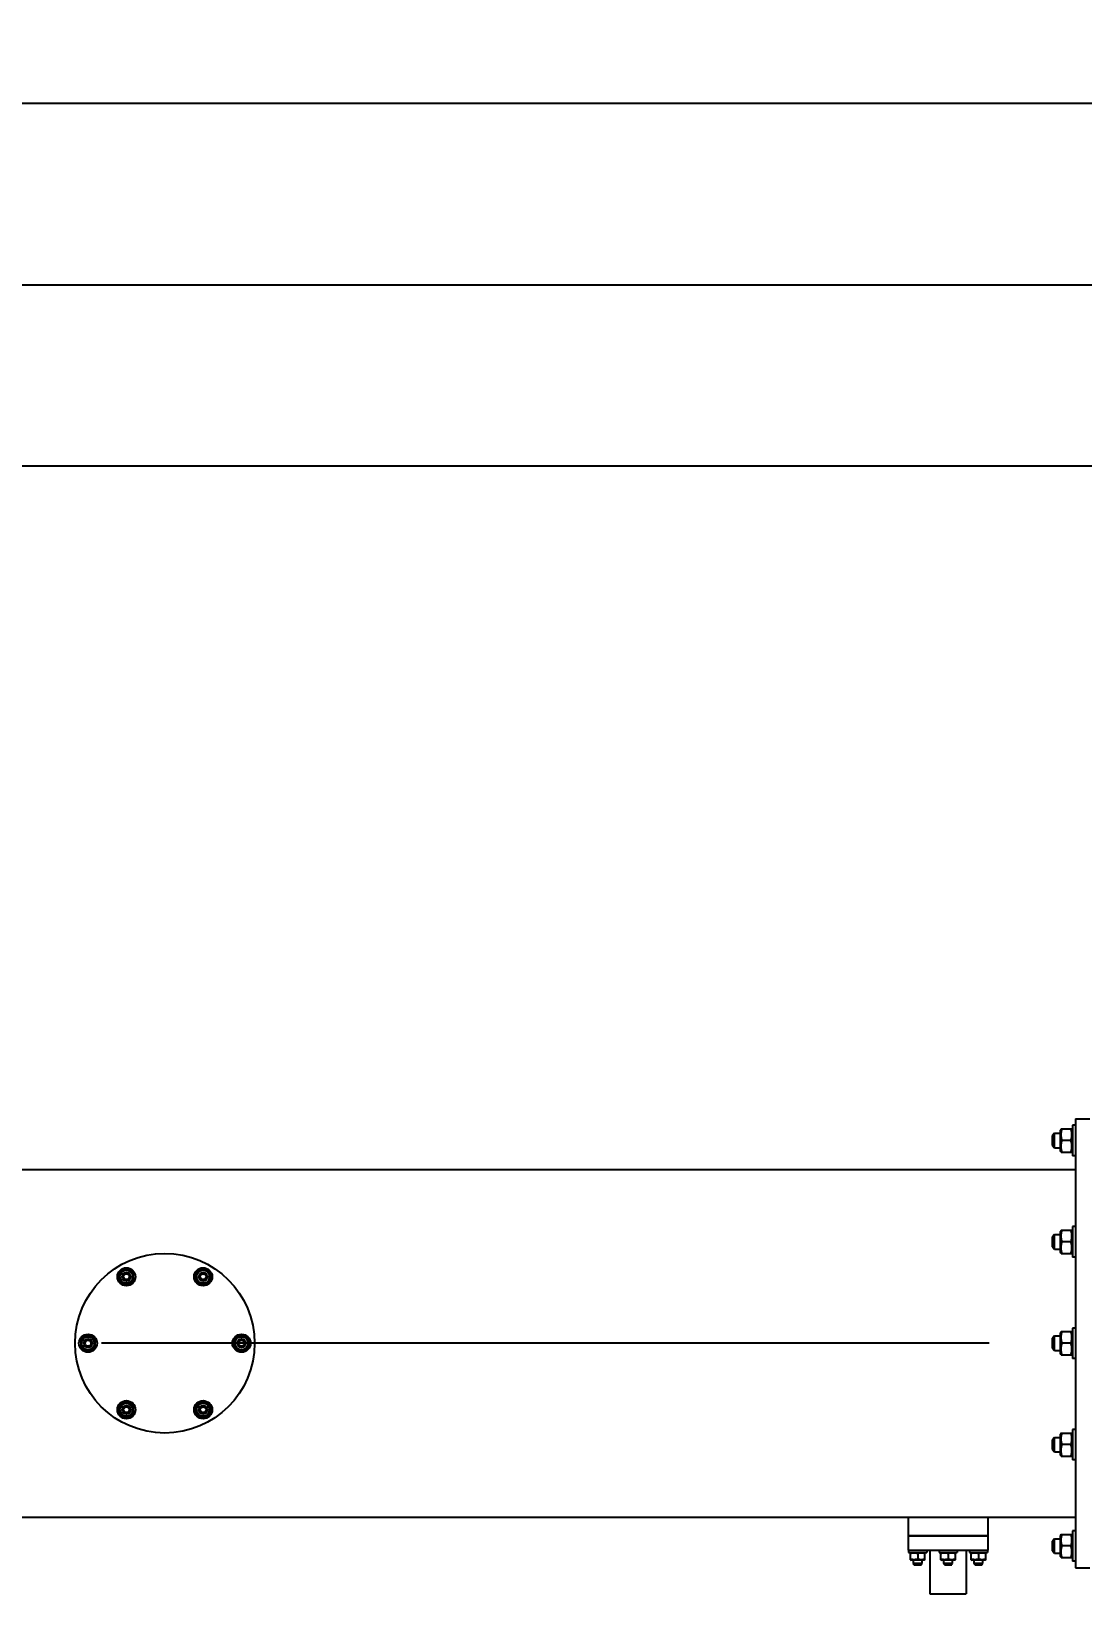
# Model space of a CAD drawing. Header units: millimetres. Extents: x 0 to 1189, y 0 to 841.
# Drawn here: x 716.71 to 745.76, y 692.27 to 735.43 of the extents above; entities that cross this region are included whole.
import ezdxf

# ---------------------------------------------------------------- set-up
doc = ezdxf.new("R2010")
doc.units = ezdxf.units.MM
doc.header["$LTSCALE"] = 65.395
doc.linetypes.add('CENTER', pattern=[0.6, 0.375, -0.075, 0.075, -0.075])
doc.layers.get('0').update_dxf_attribs({"linetype": 'CONTINUOUS'})
for name, color, linetype in [('ALL_AXIS', 7, 'CONTINUOUS'), ('ALL_CHAMFER', 7, 'CONTINUOUS'), ('ALL_DIMENSIONS', 7, 'CONTINUOUS'), ('ALL_ROUND', 7, 'CONTINUOUS')]:
    doc.layers.add(name, color=color, linetype=linetype)
doc.styles.get("Standard").update_dxf_attribs({"font": 'txt', "width": 0.7})
doc.dimstyles.new('DIMSTYLE_2', dxfattribs={"dimtxt": 3.5, "dimasz": 3, "dimexe": 0.18, "dimexo": 0.0625, "dimgap": 0.09, "dimtad": 1, "dimlfac": 25, "dimdsep": 46, "dimtxsty": 'STANDARD', "dimblk": '_FILLED', "dimblk1": '_FILLED', "dimblk2": '_FILLED', "dimcen": 0.09, "dimadec": 0, "dimazin": 0, "dimtp": 2, "dimtm": 2, "dimtfac": 1, "dimtofl": 0, "dimtmove": 0, "dimatfit": 3, "dimldrblk": '_FILLED', "dimfxl": 1, "dimtolj": 1, "dimarcsym": 0})

# ---------------------------------------------------------------- blocks, each defined once
blk = doc.blocks.new('_FILLED')
at = {"color": 0, "linetype": 'BYBLOCK'}
blk.add_solid([(0, 0), (-1, 0.167), (-1, -0.167)], dxfattribs=at)
blk = doc.blocks.new('*D1')
at = {"layer": 'ALL_DIMENSIONS', "color": 2, "linetype": 'CONTINUOUS'}
for p, q in [((111.762, 705.039), (111.762, 735.427)), ((976.89, 705.039), (976.89, 735.427)), ((111.762, 733.427), (544.326, 733.427)), ((976.89, 733.427), (544.326, 733.427))]:
    blk.add_line(p, q, dxfattribs=at)
at = {"layer": 'ALL_DIMENSIONS', "color": 2, "linetype": 'CONTINUOUS', "xscale": 3, "yscale": 3, "zscale": 3, "rotation": 180}
blk.add_blockref('_FILLED', (111.762, 733.427), dxfattribs=at)
at = {"layer": 'ALL_DIMENSIONS', "color": 2, "linetype": 'CONTINUOUS', "xscale": 3, "yscale": 3, "zscale": 3}
blk.add_blockref('_FILLED', (976.89, 733.427), dxfattribs=at)
blk = doc.blocks.new('*D6')
at = {"layer": 'ALL_DIMENSIONS', "color": 2, "linetype": 'CONTINUOUS'}
for p, q in [((692.402, 694.115), (692.402, 725.427)), ((852.402, 694.115), (852.402, 725.427)), ((692.402, 723.427), (772.402, 723.427)), ((852.402, 723.427), (772.402, 723.427))]:
    blk.add_line(p, q, dxfattribs=at)
at = {"layer": 'ALL_DIMENSIONS', "color": 2, "linetype": 'CONTINUOUS', "xscale": 3, "yscale": 3, "zscale": 3, "rotation": 180}
blk.add_blockref('_FILLED', (692.402, 723.427), dxfattribs=at)
at = {"layer": 'ALL_DIMENSIONS', "color": 2, "linetype": 'CONTINUOUS', "xscale": 3, "yscale": 3, "zscale": 3}
blk.add_blockref('_FILLED', (852.402, 723.427), dxfattribs=at)
blk = doc.blocks.new('*D7')
at = {"layer": 'ALL_DIMENSIONS', "color": 2, "linetype": 'CONTINUOUS'}
for p, q in [((692.402, 694.115), (692.402, 730.427)), ((916.21, 707.342), (916.21, 730.427)), ((692.402, 728.427), (804.306, 728.427)), ((916.21, 728.427), (804.306, 728.427))]:
    blk.add_line(p, q, dxfattribs=at)
at = {"layer": 'ALL_DIMENSIONS', "color": 2, "linetype": 'CONTINUOUS', "xscale": 3, "yscale": 3, "zscale": 3, "rotation": 180}
blk.add_blockref('_FILLED', (692.402, 728.427), dxfattribs=at)
at = {"layer": 'ALL_DIMENSIONS', "color": 2, "linetype": 'CONTINUOUS', "xscale": 3, "yscale": 3, "zscale": 3}
blk.add_blockref('_FILLED', (916.21, 728.427), dxfattribs=at)

msp = doc.modelspace()

# ---------------------------------------------------------------- linework, layer by layer
at = {"color": 7, "linetype": 'CONTINUOUS'}
for p, q in [((745.56175857, 705.38712965), (745.96175857, 705.38712965)), ((745.56175857, 705.38712965), (745.56175857, 692.98712965)), ((744.92175857, 704.65112965), (744.92175857, 704.92312965)), ((745.16423544, 705.10713253), (745.14575857, 705.07512965)), ((745.14575857, 704.49913187), (745.14575857, 705.07512744)), ((745.16423378, 705.10712965), (745.46328337, 705.10712965)), ((745.48175857, 705.07512965), (745.46328337, 705.10712965)), ((745.16423544, 704.46712678), (745.14575857, 704.49912965)), ((745.16423378, 704.46712965), (745.46328337, 704.46712965)), ((745.43470212, 704.78712965), (745.19281503, 704.78712965)), ((745.48175857, 704.49912965), (745.46328337, 704.46712965)), ((714.29582779, 703.98712965), (745.56175857, 703.98712965)), ((745.16423544, 702.30713253), (745.14575857, 702.27512965)), ((745.14575857, 701.69913187), (745.14575857, 702.27512744)), ((745.16423378, 702.30712965), (745.46328337, 702.30712965)), ((745.48175857, 702.27512965), (745.46328337, 702.30712965)), ((744.92175857, 701.85112965), (744.92175857, 702.12312965)), ((745.43470212, 701.98712965), (745.19281503, 701.98712965)), ((745.16423544, 701.66712678), (745.14575857, 701.69912965)), ((745.16423378, 701.66712965), (745.46328337, 701.66712965)), ((745.48175857, 701.69912965), (745.46328337, 701.66712965)), ((719.34175857, 701.25404362), (719.14175857, 701.13857356)), ((719.14175857, 701.13857356), (719.14175857, 700.90763346)), ((719.54175857, 701.13857356), (719.34175857, 701.25404362)), ((719.54175857, 700.90763346), (719.54175857, 701.13857356)), ((721.46175857, 701.25404362), (721.26175857, 701.13857356)), ((721.26175857, 701.13857356), (721.26175857, 700.90763346)), ((721.66175857, 701.13857356), (721.46175857, 701.25404362)), ((721.66175857, 700.90763346), (721.66175857, 701.13857356)), ((719.14175857, 700.90763346), (719.34175857, 700.7921634)), ((719.34175857, 700.7921634), (719.54175857, 700.90763346)), ((721.26175857, 700.90763346), (721.46175857, 700.7921634)), ((721.46175857, 700.7921634), (721.66175857, 700.90763346)), ((718.28175857, 699.41806976), (718.08175857, 699.30259971)), ((718.08175857, 699.30259971), (718.08175857, 699.0716596)), ((718.48175857, 699.30259971), (718.28175857, 699.41806976)), ((718.48175857, 699.0716596), (718.48175857, 699.30259971)), ((722.52175857, 699.41806976), (722.32175857, 699.30259971)), ((722.32175857, 699.30259971), (722.32175857, 699.0716596)), ((722.72175857, 699.30259971), (722.52175857, 699.41806976)), ((722.72175857, 699.0716596), (722.72175857, 699.30259971)), ((744.92175857, 699.05112965), (744.92175857, 699.32312965)), ((745.16423544, 699.50713253), (745.14575857, 699.47512965)), ((745.14575857, 698.89913187), (745.14575857, 699.47512744)), ((745.16423378, 699.50712965), (745.46328337, 699.50712965)), ((745.48175857, 699.47512965), (745.46328337, 699.50712965)), ((718.08175857, 699.0716596), (718.28175857, 698.95618955)), ((718.28175857, 698.95618955), (718.48175857, 699.0716596)), ((722.32175857, 699.0716596), (722.52175857, 698.95618955)), ((722.52175857, 698.95618955), (722.72175857, 699.0716596)), ((745.16423544, 698.86712678), (745.14575857, 698.89912965)), ((745.16423378, 698.86712965), (745.46328337, 698.86712965)), ((745.43470212, 699.18712965), (745.19281503, 699.18712965)), ((745.48175857, 698.89912965), (745.46328337, 698.86712965)), ((719.34175857, 697.5820959), (719.14175857, 697.46662585)), ((719.14175857, 697.46662585), (719.14175857, 697.23568574)), ((719.54175857, 697.46662585), (719.34175857, 697.5820959)), ((719.54175857, 697.23568574), (719.54175857, 697.46662585)), ((721.46175857, 697.5820959), (721.26175857, 697.46662585)), ((721.26175857, 697.46662585), (721.26175857, 697.23568574)), ((721.66175857, 697.46662585), (721.46175857, 697.5820959)), ((721.66175857, 697.23568574), (721.66175857, 697.46662585)), ((719.14175857, 697.23568574), (719.34175857, 697.12021569)), ((719.34175857, 697.12021569), (719.54175857, 697.23568574)), ((721.26175857, 697.23568574), (721.46175857, 697.12021569)), ((721.46175857, 697.12021569), (721.66175857, 697.23568574)), ((745.16423544, 696.70713253), (745.14575857, 696.67512965)), ((745.14575857, 696.09913187), (745.14575857, 696.67512744)), ((745.16423378, 696.70712965), (745.46328337, 696.70712965)), ((745.48175857, 696.67512965), (745.46328337, 696.70712965)), ((744.92175857, 696.25112965), (744.92175857, 696.52312965)), ((745.43470212, 696.38712965), (745.19281503, 696.38712965)), ((745.16423544, 696.06712678), (745.14575857, 696.09912965)), ((745.16423378, 696.06712965), (745.46328337, 696.06712965)), ((745.48175857, 696.09912965), (745.46328337, 696.06712965)), ((743.14174961, 693.86712965), (740.94176753, 693.86712965)), ((744.92175857, 693.45112965), (744.92175857, 693.72312965)), ((745.16423544, 693.90713253), (745.14575857, 693.87512965)), ((745.14575857, 693.29913187), (745.14575857, 693.87512744)), ((745.16423378, 693.90712965), (745.46328337, 693.90712965)), ((745.43470212, 693.58712965), (745.19281503, 693.58712965)), ((745.48175857, 693.87512965), (745.46328337, 693.90712965)), ((741.00175677, 693.2066777), (741.02175857, 693.19512965)), ((741.02175857, 693.40312965), (741.00175857, 693.39158265)), ((741.00175857, 693.20667666), (741.00175857, 693.39158265)), ((741.38175719, 693.19512965), (741.02175996, 693.19512965)), ((741.20175857, 693.37371937), (741.20175857, 693.22453994)), ((741.38175857, 693.40312965), (741.40175857, 693.39158265)), ((741.40176038, 693.2066777), (741.38175857, 693.19512965)), ((741.40175857, 693.20667666), (741.40175857, 693.39158265)), ((741.84175677, 693.2066777), (741.86175857, 693.19512965)), ((741.86175857, 693.40312965), (741.84175857, 693.39158265)), ((741.84175857, 693.20667666), (741.84175857, 693.39158265)), ((742.22175719, 693.19512965), (741.86175996, 693.19512965)), ((742.04175857, 693.37371937), (742.04175857, 693.22453994)), ((742.22175857, 693.40312965), (742.24175857, 693.39158265)), ((742.24176038, 693.2066777), (742.22175857, 693.19512965)), ((742.24175857, 693.20667666), (742.24175857, 693.39158265)), ((742.68175677, 693.2066777), (742.70175857, 693.19512965)), ((742.70175857, 693.40312965), (742.68175857, 693.39158265)), ((742.68175857, 693.20667666), (742.68175857, 693.39158265)), ((743.06175719, 693.19512965), (742.70175996, 693.19512965)), ((742.88175857, 693.37371937), (742.88175857, 693.22453994)), ((743.06175857, 693.40312965), (743.08175857, 693.39158265)), ((743.08176038, 693.2066777), (743.06175857, 693.19512965)), ((743.08175857, 693.20667666), (743.08175857, 693.39158265)), ((745.16423544, 693.26712678), (745.14575857, 693.29912965)), ((745.16423378, 693.26712965), (745.46328337, 693.26712965)), ((745.48175857, 693.29912965), (745.46328337, 693.26712965)), ((741.09907908, 693.06712965), (741.30443807, 693.06712965)), ((741.93907908, 693.06712965), (742.14443807, 693.06712965)), ((742.77907908, 693.06712965), (742.98443807, 693.06712965)), ((745.56175857, 692.98712965), (745.96175857, 692.98712965))]:
    msp.add_line(p, q, dxfattribs=at)
at = {"color": 2, "linetype": 'CONTINUOUS'}
for p, q in [((741.09907908, 693.06712965), (741.09907908, 693.08980915)), ((741.30443807, 693.06712965), (741.30443807, 693.08980915)), ((741.93907908, 693.06712965), (741.93907908, 693.08980915)), ((742.14443807, 693.06712965), (742.14443807, 693.08980915)), ((742.77907908, 693.06712965), (742.77907908, 693.08980915)), ((742.98443807, 693.06712965), (742.98443807, 693.08980915))]:
    msp.add_line(p, q, dxfattribs=at)
at = {"color": 7, "linetype": 'CONTINUOUS'}
for points in [[(745.19281503, 704.78712965), (745.18685352, 704.80584635), (745.1815956, 704.82419646), (745.17704777, 704.8421243), (745.17319054, 704.85979689), (745.16999906, 704.87735399), (745.16749602, 704.8948217), (745.16569128, 704.91227342), (745.16459853, 704.92970709), (745.16423692, 704.94714741), (745.16460001, 704.96458753), (745.16569421, 704.98202082), (745.16750019, 704.99947129), (745.17000411, 705.01693629), (745.1731959, 705.03448913), (745.17705245, 705.05215507), (745.18159904, 705.07007555), (745.18685543, 705.08841914), (745.19281503, 705.10712965)], [(745.43470212, 704.78712965), (745.44136101, 704.80815562), (745.44713261, 704.82874726), (745.45201073, 704.84883149), (745.45601395, 704.86862757), (745.45916977, 704.88832499), (745.46144519, 704.90793994), (745.46281896, 704.92755609), (745.46328336, 704.9471604), (745.4628161, 704.96676396), (745.46143972, 704.98637792), (745.45916203, 705.00598979), (745.45600489, 705.02568157), (745.45200211, 705.04546695), (745.44712574, 705.06553829), (745.44135699, 705.08611714), (745.43470212, 705.10712965)], [(745.19281503, 704.46712965), (745.18742615, 704.48396826), (745.18260515, 704.50050793), (745.17835689, 704.51670973), (745.17466682, 704.53269041), (745.17151766, 704.54854246), (745.16892252, 704.56429968), (745.16688434, 704.58002488), (745.16541638, 704.59572362), (745.16453214, 704.61142432), (745.16423378, 704.62712116), (745.16453143, 704.64281676), (745.16541477, 704.65851427), (745.16688134, 704.67420795), (745.16891774, 704.68992719), (745.17151075, 704.70567883), (745.17465736, 704.7215249), (745.17834281, 704.73749418), (745.18258906, 704.75369329), (745.18741526, 704.77025297), (745.19281503, 704.78712965)], [(745.43470212, 704.46712965), (745.44136101, 704.48815562), (745.44713261, 704.50874726), (745.45201073, 704.52883149), (745.45601395, 704.54862757), (745.45916977, 704.56832499), (745.46144519, 704.58793994), (745.46281896, 704.60755609), (745.46328336, 704.6271604), (745.4628161, 704.64676396), (745.46143972, 704.66637792), (745.45916203, 704.68598979), (745.45600489, 704.70568157), (745.45200211, 704.72546695), (745.44712574, 704.74553829), (745.44135699, 704.76611714), (745.43470212, 704.78712965)], [(745.19281503, 701.98712965), (745.18685352, 702.00584635), (745.1815956, 702.02419646), (745.17704777, 702.0421243), (745.17319054, 702.05979689), (745.16999906, 702.07735399), (745.16749602, 702.0948217), (745.16569128, 702.11227342), (745.16459853, 702.12970709), (745.16423692, 702.14714741), (745.16460001, 702.16458753), (745.16569421, 702.18202082), (745.16750019, 702.19947129), (745.17000411, 702.21693629), (745.1731959, 702.23448913), (745.17705245, 702.25215508), (745.18159904, 702.27007555), (745.18685543, 702.28841914), (745.19281503, 702.30712965)], [(745.43470212, 701.98712965), (745.44136101, 702.00815562), (745.44713261, 702.02874726), (745.45201073, 702.04883149), (745.45601395, 702.06862757), (745.45916977, 702.08832499), (745.46144519, 702.10793994), (745.46281896, 702.12755609), (745.46328336, 702.1471604), (745.4628161, 702.16676396), (745.46143972, 702.18637792), (745.45916203, 702.20598979), (745.45600489, 702.22568157), (745.45200211, 702.24546695), (745.44712574, 702.26553829), (745.44135699, 702.28611714), (745.43470212, 702.30712965)], [(745.19281503, 701.66712965), (745.18742615, 701.68396826), (745.18260515, 701.70050793), (745.17835689, 701.71670973), (745.17466682, 701.73269041), (745.17151766, 701.74854246), (745.16892252, 701.76429968), (745.16688434, 701.78002488), (745.16541638, 701.79572362), (745.16453214, 701.81142432), (745.16423378, 701.82712116), (745.16453143, 701.84281676), (745.16541477, 701.85851427), (745.16688134, 701.87420795), (745.16891774, 701.88992719), (745.17151075, 701.90567883), (745.17465736, 701.9215249), (745.17834281, 701.93749418), (745.18258906, 701.95369329), (745.18741526, 701.97025297), (745.19281503, 701.98712965)], [(745.43470212, 701.66712965), (745.44136101, 701.68815562), (745.44713261, 701.70874726), (745.45201073, 701.72883149), (745.45601395, 701.74862757), (745.45916977, 701.76832499), (745.46144519, 701.78793994), (745.46281896, 701.80755609), (745.46328336, 701.8271604), (745.4628161, 701.84676396), (745.46143972, 701.86637792), (745.45916203, 701.88598979), (745.45600489, 701.90568157), (745.45200211, 701.92546695), (745.44712574, 701.94553829), (745.44135699, 701.96611714), (745.43470212, 701.98712965)], [(745.19281503, 699.18712965), (745.18685352, 699.20584635), (745.1815956, 699.22419646), (745.17704777, 699.2421243), (745.17319054, 699.25979689), (745.16999906, 699.27735399), (745.16749602, 699.2948217), (745.16569128, 699.31227342), (745.16459853, 699.32970709), (745.16423692, 699.34714741), (745.16460001, 699.36458753), (745.16569421, 699.38202082), (745.16750019, 699.39947129), (745.17000411, 699.41693629), (745.1731959, 699.43448913), (745.17705245, 699.45215507), (745.18159904, 699.47007555), (745.18685543, 699.48841914), (745.19281503, 699.50712965)], [(745.43470212, 699.18712965), (745.44136101, 699.20815562), (745.44713261, 699.22874726), (745.45201073, 699.24883149), (745.45601395, 699.26862757), (745.45916977, 699.28832499), (745.46144519, 699.30793994), (745.46281896, 699.32755609), (745.46328336, 699.3471604), (745.4628161, 699.36676396), (745.46143972, 699.38637792), (745.45916203, 699.40598979), (745.45600489, 699.42568157), (745.45200211, 699.44546695), (745.44712574, 699.46553829), (745.44135699, 699.48611714), (745.43470212, 699.50712965)], [(745.19281503, 698.86712965), (745.18742615, 698.88396826), (745.18260515, 698.90050793), (745.17835689, 698.91670973), (745.17466682, 698.93269041), (745.17151766, 698.94854246), (745.16892252, 698.96429968), (745.16688434, 698.98002488), (745.16541638, 698.99572362), (745.16453214, 699.01142432), (745.16423378, 699.02712116), (745.16453143, 699.04281676), (745.16541477, 699.05851427), (745.16688134, 699.07420795), (745.16891774, 699.08992719), (745.17151075, 699.10567883), (745.17465736, 699.1215249), (745.17834281, 699.13749418), (745.18258906, 699.15369329), (745.18741526, 699.17025297), (745.19281503, 699.18712965)], [(745.43470212, 698.86712965), (745.44136101, 698.88815562), (745.44713261, 698.90874726), (745.45201073, 698.92883149), (745.45601395, 698.94862757), (745.45916977, 698.96832499), (745.46144519, 698.98793994), (745.46281896, 699.00755609), (745.46328336, 699.0271604), (745.4628161, 699.04676396), (745.46143972, 699.06637792), (745.45916203, 699.08598979), (745.45600489, 699.10568157), (745.45200211, 699.12546695), (745.44712574, 699.14553829), (745.44135699, 699.16611714), (745.43470212, 699.18712965)], [(745.19281503, 696.38712965), (745.18685352, 696.40584635), (745.1815956, 696.42419646), (745.17704777, 696.4421243), (745.17319054, 696.45979689), (745.16999906, 696.47735399), (745.16749602, 696.4948217), (745.16569128, 696.51227342), (745.16459853, 696.52970709), (745.16423692, 696.54714741), (745.16460001, 696.56458753), (745.16569421, 696.58202082), (745.16750019, 696.59947129), (745.17000411, 696.61693629), (745.1731959, 696.63448913), (745.17705245, 696.65215507), (745.18159904, 696.67007555), (745.18685543, 696.68841914), (745.19281503, 696.70712965)], [(745.43470212, 696.38712965), (745.44136101, 696.40815562), (745.44713261, 696.42874726), (745.45201073, 696.44883149), (745.45601395, 696.46862757), (745.45916977, 696.48832499), (745.46144519, 696.50793994), (745.46281896, 696.52755609), (745.46328336, 696.5471604), (745.4628161, 696.56676396), (745.46143972, 696.58637792), (745.45916203, 696.60598979), (745.45600489, 696.62568157), (745.45200211, 696.64546695), (745.44712574, 696.66553829), (745.44135699, 696.68611714), (745.43470212, 696.70712965)], [(745.19281503, 696.06712965), (745.18742615, 696.08396826), (745.18260515, 696.10050793), (745.17835689, 696.11670973), (745.17466682, 696.13269041), (745.17151766, 696.14854246), (745.16892252, 696.16429968), (745.16688434, 696.18002488), (745.16541638, 696.19572362), (745.16453214, 696.21142432), (745.16423378, 696.22712116), (745.16453143, 696.24281676), (745.16541477, 696.25851427), (745.16688134, 696.27420795), (745.16891774, 696.28992719), (745.17151075, 696.30567883), (745.17465736, 696.3215249), (745.17834281, 696.33749418), (745.18258906, 696.35369329), (745.18741526, 696.37025297), (745.19281503, 696.38712965)], [(745.43470212, 696.06712965), (745.44136101, 696.08815562), (745.44713261, 696.10874726), (745.45201073, 696.12883149), (745.45601395, 696.14862757), (745.45916977, 696.16832499), (745.46144519, 696.18793994), (745.46281896, 696.20755609), (745.46328336, 696.2271604), (745.4628161, 696.24676396), (745.46143972, 696.26637792), (745.45916203, 696.28598979), (745.45600489, 696.30568157), (745.45200211, 696.32546695), (745.44712574, 696.34553829), (745.44135699, 696.36611714), (745.43470212, 696.38712965)], [(745.19281503, 693.26712965), (745.18742615, 693.28396826), (745.18260515, 693.30050793), (745.17835689, 693.31670973), (745.17466682, 693.33269041), (745.17151766, 693.34854246), (745.16892252, 693.36429968), (745.16688434, 693.38002488), (745.16541638, 693.39572362), (745.16453214, 693.41142432), (745.16423378, 693.42712116), (745.16453143, 693.44281676), (745.16541477, 693.45851427), (745.16688134, 693.47420795), (745.16891774, 693.48992719), (745.17151075, 693.50567883), (745.17465736, 693.5215249), (745.17834281, 693.53749418), (745.18258906, 693.55369329), (745.18741526, 693.57025297), (745.19281503, 693.58712965)], [(745.19281503, 693.58712965), (745.18685352, 693.60584635), (745.1815956, 693.62419646), (745.17704777, 693.6421243), (745.17319054, 693.65979689), (745.16999906, 693.67735399), (745.16749602, 693.6948217), (745.16569128, 693.71227342), (745.16459853, 693.72970709), (745.16423692, 693.74714741), (745.16460001, 693.76458753), (745.16569421, 693.78202082), (745.16750019, 693.79947129), (745.17000411, 693.81693629), (745.1731959, 693.83448913), (745.17705245, 693.85215508), (745.18159904, 693.87007555), (745.18685543, 693.88841914), (745.19281503, 693.90712965)], [(745.43470212, 693.58712965), (745.44136101, 693.60815562), (745.44713261, 693.62874726), (745.45201073, 693.64883149), (745.45601395, 693.66862757), (745.45916977, 693.68832499), (745.46144519, 693.70793994), (745.46281896, 693.72755609), (745.46328336, 693.7471604), (745.4628161, 693.76676396), (745.46143972, 693.78637792), (745.45916203, 693.80598979), (745.45600489, 693.82568157), (745.45200211, 693.84546695), (745.44712574, 693.86553829), (745.44135699, 693.88611714), (745.43470212, 693.90712965)], [(745.43470212, 693.26712965), (745.44136101, 693.28815562), (745.44713261, 693.30874726), (745.45201073, 693.32883149), (745.45601395, 693.34862757), (745.45916977, 693.36832499), (745.46144519, 693.38793994), (745.46281896, 693.40755609), (745.46328336, 693.4271604), (745.4628161, 693.44676396), (745.46143972, 693.46637792), (745.45916203, 693.48598979), (745.45600489, 693.50568157), (745.45200211, 693.52546695), (745.44712574, 693.54553829), (745.44135699, 693.56611714), (745.43470212, 693.58712965)], [(741.20175857, 693.37371937), (741.18861722, 693.37788121), (741.17574741, 693.38148847), (741.16319482, 693.38453728), (741.15082237, 693.38703927), (741.13851153, 693.38901164), (741.12625222, 693.39043378), (741.11399213, 693.39129239), (741.10173943, 693.39158265), (741.08948719, 693.39129061), (741.07722847, 693.39043037), (741.06497107, 693.38900682), (741.05266375, 693.38703362), (741.04029798, 693.38453192), (741.02775344, 693.3814842), (741.01489158, 693.37787871), (741.00175857, 693.37371937)], [(741.20175857, 693.22453994), (741.19006044, 693.22081394), (741.17859153, 693.21752772), (741.16738669, 693.21468534), (741.15634142, 693.21227461), (741.1453683, 693.21027995), (741.13445102, 693.20871556), (741.12354373, 693.20758759), (741.1126477, 693.20690463), (741.10174751, 693.20667862), (741.09084744, 693.20690555), (741.07995165, 693.20758942), (741.06904513, 693.20871815), (741.05812954, 693.21028309), (741.04715907, 693.21227794), (741.03611796, 693.21468826), (741.02491771, 693.21752986), (741.01345286, 693.22081513), (741.00175857, 693.22453994)], [(741.40175857, 693.37371937), (741.38861722, 693.37788121), (741.37574741, 693.38148847), (741.36319482, 693.38453728), (741.35082237, 693.38703927), (741.33851153, 693.38901164), (741.32625222, 693.39043378), (741.31399213, 693.39129239), (741.30173943, 693.39158265), (741.28948719, 693.39129061), (741.27722847, 693.39043037), (741.26497107, 693.38900682), (741.25266375, 693.38703362), (741.24029798, 693.38453192), (741.22775344, 693.3814842), (741.21489158, 693.37787871), (741.20175857, 693.37371937)], [(741.40175857, 693.22453994), (741.39123438, 693.22117187), (741.38089706, 693.21815874), (741.37077095, 693.21550358), (741.36078306, 693.2131973), (741.35087557, 693.21122908), (741.34102733, 693.20960712), (741.33119912, 693.20833326), (741.32138744, 693.20741579), (741.31157453, 693.20686313), (741.30176403, 693.20667666), (741.29195431, 693.20686268), (741.2821434, 693.20741476), (741.2723349, 693.20833135), (741.26251042, 693.20960408), (741.2526657, 693.2112247), (741.24276196, 693.2131913), (741.23278125, 693.21549467), (741.22265682, 693.21814856), (741.21230684, 693.22116499), (741.20175857, 693.22453994)], [(742.04175857, 693.37371937), (742.02861722, 693.37788121), (742.01574741, 693.38148847), (742.00319482, 693.38453728), (741.99082237, 693.38703927), (741.97851153, 693.38901164), (741.96625222, 693.39043378), (741.95399213, 693.39129239), (741.94173943, 693.39158265), (741.92948719, 693.39129061), (741.91722847, 693.39043037), (741.90497107, 693.38900682), (741.89266375, 693.38703362), (741.88029798, 693.38453192), (741.86775344, 693.3814842), (741.85489158, 693.37787871), (741.84175857, 693.37371937)], [(742.04175857, 693.22453994), (742.03006044, 693.22081394), (742.01859153, 693.21752772), (742.00738669, 693.21468534), (741.99634142, 693.21227461), (741.9853683, 693.21027995), (741.97445102, 693.20871556), (741.96354373, 693.20758759), (741.9526477, 693.20690463), (741.94174751, 693.20667862), (741.93084744, 693.20690555), (741.91995165, 693.20758942), (741.90904513, 693.20871815), (741.89812954, 693.21028309), (741.88715907, 693.21227794), (741.87611796, 693.21468826), (741.86491771, 693.21752986), (741.85345286, 693.22081513), (741.84175857, 693.22453994)], [(742.24175857, 693.37371937), (742.22861722, 693.37788121), (742.21574741, 693.38148847), (742.20319482, 693.38453728), (742.19082237, 693.38703927), (742.17851153, 693.38901164), (742.16625222, 693.39043378), (742.15399213, 693.39129239), (742.14173943, 693.39158265), (742.12948719, 693.39129061), (742.11722847, 693.39043037), (742.10497107, 693.38900682), (742.09266375, 693.38703362), (742.08029798, 693.38453192), (742.06775344, 693.3814842), (742.05489158, 693.37787871), (742.04175857, 693.37371937)], [(742.24175857, 693.22453994), (742.23123438, 693.22117187), (742.22089706, 693.21815874), (742.21077095, 693.21550358), (742.20078306, 693.2131973), (742.19087557, 693.21122908), (742.18102733, 693.20960712), (742.17119912, 693.20833326), (742.16138744, 693.20741579), (742.15157453, 693.20686313), (742.14176403, 693.20667666), (742.13195431, 693.20686268), (742.1221434, 693.20741476), (742.1123349, 693.20833135), (742.10251042, 693.20960408), (742.0926657, 693.2112247), (742.08276196, 693.2131913), (742.07278125, 693.21549467), (742.06265682, 693.21814856), (742.05230684, 693.22116499), (742.04175857, 693.22453994)], [(742.88175857, 693.37371937), (742.86861722, 693.37788121), (742.85574741, 693.38148847), (742.84319482, 693.38453728), (742.83082237, 693.38703927), (742.81851153, 693.38901164), (742.80625222, 693.39043378), (742.79399213, 693.39129239), (742.78173943, 693.39158265), (742.76948719, 693.39129061), (742.75722847, 693.39043037), (742.74497107, 693.38900682), (742.73266375, 693.38703362), (742.72029798, 693.38453192), (742.70775344, 693.3814842), (742.69489158, 693.37787871), (742.68175857, 693.37371937)], [(742.88175857, 693.22453994), (742.87006044, 693.22081394), (742.85859153, 693.21752772), (742.84738669, 693.21468534), (742.83634142, 693.21227461), (742.8253683, 693.21027995), (742.81445102, 693.20871556), (742.80354373, 693.20758759), (742.7926477, 693.20690463), (742.78174751, 693.20667862), (742.77084744, 693.20690555), (742.75995165, 693.20758942), (742.74904513, 693.20871815), (742.73812954, 693.21028309), (742.72715907, 693.21227794), (742.71611796, 693.21468826), (742.70491771, 693.21752986), (742.69345286, 693.22081513), (742.68175857, 693.22453994)], [(743.08175857, 693.37371937), (743.06861722, 693.37788121), (743.05574741, 693.38148847), (743.04319482, 693.38453728), (743.03082237, 693.38703927), (743.01851153, 693.38901164), (743.00625222, 693.39043378), (742.99399213, 693.39129239), (742.98173943, 693.39158265), (742.96948719, 693.39129061), (742.95722847, 693.39043037), (742.94497107, 693.38900682), (742.93266375, 693.38703362), (742.92029798, 693.38453192), (742.90775344, 693.3814842), (742.89489158, 693.37787871), (742.88175857, 693.37371937)], [(743.08175857, 693.22453994), (743.07123438, 693.22117187), (743.06089706, 693.21815874), (743.05077095, 693.21550358), (743.04078306, 693.2131973), (743.03087557, 693.21122908), (743.02102733, 693.20960712), (743.01119912, 693.20833326), (743.00138744, 693.20741579), (742.99157453, 693.20686313), (742.98176403, 693.20667666), (742.97195431, 693.20686268), (742.9621434, 693.20741476), (742.9523349, 693.20833135), (742.94251042, 693.20960408), (742.9326657, 693.2112247), (742.92276196, 693.2131913), (742.91278125, 693.21549467), (742.90265682, 693.21814856), (742.89230684, 693.22116499), (742.88175857, 693.22453994)]]:
    msp.add_lwpolyline(points, dxfattribs=at)
for centre in [(719.34175857, 701.02310351), (721.46175857, 701.02310351), (718.28175857, 699.18712965), (722.52175857, 699.18712965), (719.34175857, 697.3511558), (721.46175857, 697.3511558)]:
    msp.add_circle(centre, 0.18, dxfattribs=at)
at = {"color": 2, "linetype": 'CONTINUOUS'}
for centre in [(719.34175857, 701.02310351), (721.46175857, 701.02310351), (718.28175857, 699.18712965), (722.52175857, 699.18712965), (719.34175857, 697.3511558), (721.46175857, 697.3511558)]:
    msp.add_arc(centre, 0.10267949, 255, 195, dxfattribs=at)
at = {"layer": 'ALL_AXIS', "color": 7, "linetype": 'CONTINUOUS'}
for p, q in [((744.98575857, 704.98712965), (745.14575857, 704.98712965)), ((745.48175857, 705.07512965), (745.46328337, 705.10712965)), ((745.56175857, 705.20712965), (745.48175857, 705.20712965)), ((745.48175857, 705.20712965), (745.48175857, 704.36712965)), ((744.98575857, 704.58712965), (745.14575857, 704.58712965)), ((745.48175857, 704.49912965), (745.46328337, 704.46712965)), ((745.56175857, 704.36712965), (745.48175857, 704.36712965)), ((745.48175857, 702.27512965), (745.46328337, 702.30712965)), ((745.56175857, 702.40712965), (745.48175857, 702.40712965)), ((745.48175857, 702.40712965), (745.48175857, 701.56712965)), ((744.98575857, 702.18712965), (745.14575857, 702.18712965)), ((744.98575857, 701.78712965), (745.14575857, 701.78712965)), ((745.48175857, 701.69912965), (745.46328337, 701.66712965)), ((745.56175857, 701.56712965), (745.48175857, 701.56712965)), ((744.98575857, 699.38712965), (745.14575857, 699.38712965)), ((745.48175857, 699.47512965), (745.46328337, 699.50712965)), ((745.56175857, 699.60712965), (745.48175857, 699.60712965)), ((745.48175857, 699.60712965), (745.48175857, 698.76712965)), ((744.98575857, 698.98712965), (745.14575857, 698.98712965)), ((745.48175857, 698.89912965), (745.46328337, 698.86712965)), ((745.56175857, 698.76712965), (745.48175857, 698.76712965)), ((745.48175857, 696.67512965), (745.46328337, 696.70712965)), ((745.56175857, 696.80712965), (745.48175857, 696.80712965)), ((745.48175857, 696.80712965), (745.48175857, 695.96712965)), ((744.98575857, 696.58712965), (745.14575857, 696.58712965)), ((744.98575857, 696.18712965), (745.14575857, 696.18712965)), ((745.48175857, 696.09912965), (745.46328337, 696.06712965)), ((745.56175857, 695.96712965), (745.48175857, 695.96712965)), ((740.94175857, 694.38712965), (740.94175857, 693.46712965)), ((743.14175857, 694.38712965), (743.14175857, 693.46712965)), ((740.94175857, 693.86712965), (743.14175857, 693.86712965)), ((744.98575857, 693.78712965), (745.14575857, 693.78712965)), ((745.48175857, 693.87512965), (745.46328337, 693.90712965)), ((745.56175857, 694.00712965), (745.48175857, 694.00712965)), ((745.48175857, 694.00712965), (745.48175857, 693.16712965)), ((740.94175857, 693.46712965), (743.14175857, 693.46712965)), ((740.95175857, 693.46712965), (740.95175857, 693.40312965)), ((740.95175857, 693.40312965), (741.45175857, 693.40312965)), ((741.02175857, 693.40312965), (741.00175857, 693.39158265)), ((741.08175857, 693.10712965), (741.08175857, 693.19512965)), ((741.32175857, 693.10712965), (741.32175857, 693.19512965)), ((741.38175857, 693.40312965), (741.40175857, 693.39158265)), ((741.45175857, 693.46712965), (741.45175857, 693.40312965)), ((741.54175857, 693.46712965), (741.54175857, 692.26712965)), ((741.79175857, 693.46712965), (741.79175857, 693.40312965)), ((741.79175857, 693.40312965), (742.29175857, 693.40312965)), ((741.86175857, 693.40312965), (741.84175857, 693.39158265)), ((741.92175857, 693.10712965), (741.92175857, 693.19512965)), ((742.16175857, 693.10712965), (742.16175857, 693.19512965)), ((742.22175857, 693.40312965), (742.24175857, 693.39158265)), ((742.29175857, 693.46712965), (742.29175857, 693.40312965)), ((742.54175857, 693.46712965), (742.54175857, 692.26712965)), ((742.63175857, 693.46712965), (742.63175857, 693.40312965)), ((742.63175857, 693.40312965), (743.13175857, 693.40312965)), ((742.70175857, 693.40312965), (742.68175857, 693.39158265)), ((742.76175857, 693.10712965), (742.76175857, 693.19512965)), ((743.00175857, 693.10712965), (743.00175857, 693.19512965)), ((743.06175857, 693.40312965), (743.08175857, 693.39158265)), ((743.13175857, 693.46712965), (743.13175857, 693.40312965)), ((744.98575857, 693.38712965), (745.14575857, 693.38712965)), ((745.48175857, 693.29912965), (745.46328337, 693.26712965)), ((745.56175857, 693.16712965), (745.48175857, 693.16712965)), ((741.54175857, 692.26712965), (742.54175857, 692.26712965))]:
    msp.add_line(p, q, dxfattribs=at)
at = {"layer": 'ALL_AXIS', "color": 7, "linetype": 'CENTER'}
msp.add_line((978.59743447, 699.18712965), (109.76175857, 699.18712965), dxfattribs=at)
at = {"layer": 'ALL_AXIS', "color": 7, "linetype": 'CONTINUOUS'}
for centre, radius in [((720.40175857, 699.18712965), 2.48), ((719.34175857, 701.02310351), 0.25), ((721.46175857, 701.02310351), 0.25), ((718.28175857, 699.18712965), 0.25), ((722.52175857, 699.18712965), 0.25), ((719.34175857, 697.3511558), 0.25), ((721.46175857, 697.3511558), 0.25)]:
    msp.add_circle(centre, radius, dxfattribs=at)
at = {"layer": 'ALL_CHAMFER', "color": 7, "linetype": 'CONTINUOUS'}
for p, q in [((744.98575857, 704.98712965), (744.92175857, 704.92312965)), ((744.92175857, 704.65112965), (744.92175857, 704.92312965)), ((744.98575857, 704.98712965), (745.14575857, 704.98712965)), ((744.98575857, 704.58712965), (744.98575857, 704.98712965)), ((744.92175857, 704.65112965), (744.98575857, 704.58712965)), ((744.98575857, 704.58712965), (745.14575857, 704.58712965)), ((744.98575857, 702.18712965), (744.92175857, 702.12312965)), ((744.92175857, 701.85112965), (744.92175857, 702.12312965)), ((744.92175857, 701.85112965), (744.98575857, 701.78712965)), ((744.98575857, 702.18712965), (745.14575857, 702.18712965)), ((744.98575857, 701.78712965), (744.98575857, 702.18712965)), ((744.98575857, 701.78712965), (745.14575857, 701.78712965)), ((744.98575857, 699.38712965), (744.92175857, 699.32312965)), ((744.92175857, 699.05112965), (744.92175857, 699.32312965)), ((744.98575857, 699.38712965), (745.14575857, 699.38712965)), ((744.98575857, 698.98712965), (744.98575857, 699.38712965)), ((744.92175857, 699.05112965), (744.98575857, 698.98712965)), ((744.98575857, 698.98712965), (745.14575857, 698.98712965)), ((744.98575857, 696.58712965), (744.92175857, 696.52312965)), ((744.92175857, 696.25112965), (744.92175857, 696.52312965)), ((744.92175857, 696.25112965), (744.98575857, 696.18712965)), ((744.98575857, 696.58712965), (745.14575857, 696.58712965)), ((744.98575857, 696.18712965), (744.98575857, 696.58712965)), ((744.98575857, 696.18712965), (745.14575857, 696.18712965)), ((744.98575857, 693.78712965), (744.92175857, 693.72312965)), ((744.92175857, 693.45112965), (744.92175857, 693.72312965)), ((744.98575857, 693.78712965), (745.14575857, 693.78712965)), ((744.98575857, 693.38712965), (744.98575857, 693.78712965)), ((744.92175857, 693.45112965), (744.98575857, 693.38712965)), ((744.98575857, 693.38712965), (745.14575857, 693.38712965)), ((741.32175857, 693.10712965), (741.08175857, 693.10712965)), ((741.12175857, 693.06712965), (741.08175857, 693.10712965)), ((741.28175857, 693.06712965), (741.12175857, 693.06712965)), ((741.28175857, 693.06712965), (741.32175857, 693.10712965)), ((742.16175857, 693.10712965), (741.92175857, 693.10712965)), ((741.96175857, 693.06712965), (741.92175857, 693.10712965)), ((742.12175857, 693.06712965), (741.96175857, 693.06712965)), ((742.12175857, 693.06712965), (742.16175857, 693.10712965)), ((743.00175857, 693.10712965), (742.76175857, 693.10712965)), ((742.80175857, 693.06712965), (742.76175857, 693.10712965)), ((742.96175857, 693.06712965), (742.80175857, 693.06712965)), ((742.96175857, 693.06712965), (743.00175857, 693.10712965))]:
    msp.add_line(p, q, dxfattribs=at)
for centre, radius in [((719.34175857, 701.02310351), 0.12), ((719.34175857, 701.02310351), 0.08), ((721.46175857, 701.02310351), 0.12), ((721.46175857, 701.02310351), 0.08), ((718.28175857, 699.18712965), 0.12), ((718.28175857, 699.18712965), 0.08), ((722.52175857, 699.18712965), 0.12), ((722.52175857, 699.18712965), 0.08), ((719.34175857, 697.3511558), 0.12), ((721.46175857, 697.3511558), 0.12), ((719.34175857, 697.3511558), 0.08), ((721.46175857, 697.3511558), 0.08)]:
    msp.add_circle(centre, radius, dxfattribs=at)
at = {"layer": 'ALL_ROUND', "color": 7, "linetype": 'CONTINUOUS'}
for p, q in [((714.29582779, 703.98712965), (745.56175857, 703.98712965)), ((696.40175857, 694.38712965), (745.56175857, 694.38712965))]:
    msp.add_line(p, q, dxfattribs=at)

# ---------------------------------------------------------------- dimensions: what is measured, and where the dimension line sits
at = {"layer": 'ALL_DIMENSIONS', "color": 2, "linetype": 'CONTINUOUS'}
for base, p1, p2, picture, middle in [((976.88962893, 733.42712965), (111.76175857, 705.03912965), (976.88962893, 705.03912965), '*D1', (527.64980084, 734.30212965)), ((852.40175857, 723.42712965), (692.40175857, 694.11512965), (852.40175857, 694.11512965), '*D6', (767.50175857, 724.30212965))]:
    dim = msp.add_linear_dim(base=base, p1=p1, p2=p2, dimstyle='DIMSTYLE_2', dxfattribs=at)
    dim.commit()
    dim.dimension.update_dxf_attribs({"geometry": picture, "text_midpoint": middle, "dimtype": 160})
dim = msp.add_linear_dim(base=(916.20962893, 728.42712965), p1=(692.40175857, 694.11512965), p2=(916.20962893, 707.34239414), text='4000x16=<>', dimstyle='DIMSTYLE_2', dxfattribs=at)
dim.commit()
dim.dimension.update_dxf_attribs({"geometry": '*D7', "text_midpoint": (788.38069375, 729.30212965), "dimtype": 160})

doc.saveas('drawing.dxf')
